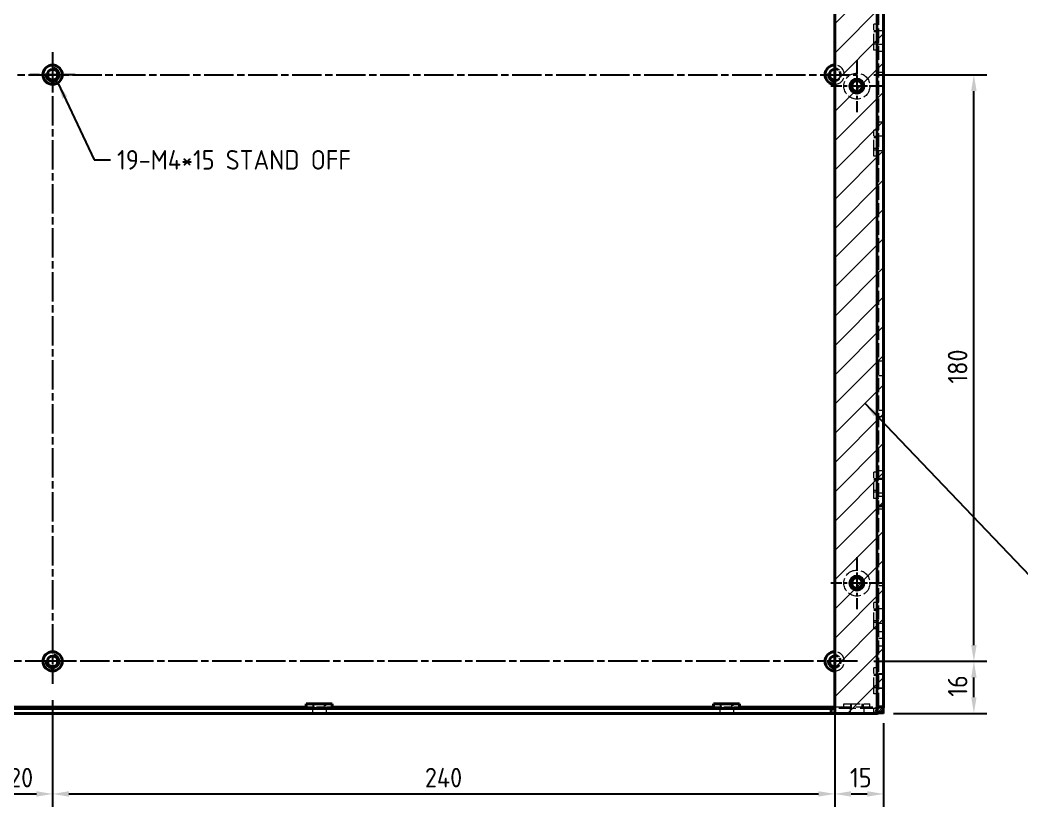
# Model space of a CAD drawing. Header units: millimetres. Extents: x 0 to 1682, y 0 to 1188.
# Drawn here: x 847.1 to 1154.5, y 596.4 to 837.8 of the extents above; entities that cross this region are included whole.
import ezdxf

# ---------------------------------------------------------------- set-up
doc = ezdxf.new("R2010")
doc.units = ezdxf.units.MM
doc.header["$LTSCALE"] = 2
doc.linetypes.add('CHAIN', pattern=[0.3543, 0.2362, -0.0295, 0.0591, -0.0295])
doc.linetypes.add('DASHED', pattern=[0.2067, 0.1654, -0.0413])
for name, color, linetype, lineweight in [('가려진 것(ISO)', 2, 'DASHED', 18), ('가려진 좁은 것(ISO)', 2, 'DASHED', 18), ('가시적인 것(ISO)', 3, 'Continuous', 40), ('가시적인 좁은 것(ISO)', 3, 'Continuous', 35), ('기호(ISO)', 5, 'Continuous', 25), ('스케치 형상(ISO)', 3, 'Continuous', 25), ('중심 표식(ISO)', 1, 'Continuous', 25), ('중심선(ISO)', 1, 'Continuous', 25), ('치수(ISO)', 2, 'Continuous', 25), ('해치(ISO)', 7, 'Continuous', 18)]:
    doc.layers.add(name, color=color, linetype=linetype, lineweight=lineweight)
doc.styles.add('치수 텍스트_PSTEK_POSCO', font='isocp.shx')
doc.dimstyles.new('치수_PSTEK_POSCO', dxfattribs={"dimscale": 2, "dimtxt": 3, "dimasz": 2.5, "dimexe": 2, "dimexo": 2.5, "dimgap": 1, "dimtad": 1, "dimrnd": 1e-08, "dimdsep": 46, "dimtxsty": '치수 텍스트_PSTEK_POSCO', "dimcen": 0.09, "dimdle": 10, "dimclrd": 7, "dimclre": 7, "dimclrt": 2, "dimadec": 1, "dimazin": 2, "dimtfac": 1, "dimtmove": 0, "dimatfit": 3, "dimfxl": 0, "dimtolj": 1, "dimlwd": -1, "dimlwe": -1, "dimarcsym": 0})
doc.dimstyles.new('치수_PSTEK_POSCO$7', dxfattribs={"dimscale": 2, "dimtxt": 3, "dimasz": 2.5, "dimexe": 2, "dimexo": 2.5, "dimgap": 1, "dimtad": 1, "dimrnd": 1e-08, "dimdsep": 46, "dimtxsty": '치수 텍스트_PSTEK_POSCO', "dimcen": 0.09, "dimdle": 10, "dimclrd": 7, "dimclre": 7, "dimclrt": 2, "dimadec": 1, "dimazin": 2, "dimtfac": 1, "dimtmove": 0, "dimatfit": 3, "dimfxl": 0, "dimtolj": 1, "dimlwd": -1, "dimlwe": -1, "dimarcsym": 0})

# ---------------------------------------------------------------- blocks, each defined once
blk = doc.blocks.new('*D26')
at = {"layer": 'Defpoints', "color": 0}
for p in [(837.09, 634.1), (857.09, 634.1), (857.09, 600.36)]:
    blk.add_point(p, dxfattribs=at)
at = {"layer": '치수(ISO)', "color": 7}
for p, q in [((837.09, 629.1), (837.09, 596.36)), ((857.09, 629.1), (857.09, 596.36)), ((842.09, 600.36), (852.09, 600.36))]:
    blk.add_line(p, q, dxfattribs=at)
for points in [[(842.09, 601.2), (842.09, 599.53), (837.09, 600.36)], [(852.09, 601.2), (852.09, 599.53), (857.09, 600.36)]]:
    blk.add_solid(points, dxfattribs=at)
at = {"layer": '치수(ISO)', "color": 2, "insert": (843.73, 605.36), "char_height": 6, "attachment_point": 4, "style": '치수 텍스트_PSTEK_POSCO'}
blk.add_mtext('\\A1;20', dxfattribs=at)
blk = doc.blocks.new('*D27')
at = {"layer": 'Defpoints', "color": 0}
for p in [(857.09, 634.1), (1097.09, 634.1), (1097.09, 600.36)]:
    blk.add_point(p, dxfattribs=at)
at = {"layer": '치수(ISO)', "color": 7}
for p, q in [((857.09, 629.1), (857.09, 596.36)), ((1097.09, 629.1), (1097.09, 596.36)), ((862.09, 600.36), (1092.09, 600.36))]:
    blk.add_line(p, q, dxfattribs=at)
for points in [[(862.09, 601.2), (862.09, 599.53), (857.09, 600.36)], [(1092.09, 601.2), (1092.09, 599.53), (1097.09, 600.36)]]:
    blk.add_solid(points, dxfattribs=at)
at = {"layer": '치수(ISO)', "color": 2, "insert": (971.33, 605.36), "char_height": 6, "attachment_point": 4, "style": '치수 텍스트_PSTEK_POSCO'}
blk.add_mtext('\\A1;240', dxfattribs=at)
blk = doc.blocks.new('*D28')
at = {"layer": 'Defpoints', "color": 0}
for p in [(1097.09, 634.1), (1112.09, 627.05), (1112.09, 600.36)]:
    blk.add_point(p, dxfattribs=at)
at = {"layer": '치수(ISO)', "color": 7}
for p, q in [((1097.09, 629.1), (1097.09, 596.36)), ((1112.09, 622.05), (1112.09, 596.36)), ((1102.09, 600.36), (1107.09, 600.36))]:
    blk.add_line(p, q, dxfattribs=at)
for points in [[(1102.09, 601.2), (1102.09, 599.53), (1097.09, 600.36)], [(1107.09, 601.2), (1107.09, 599.53), (1112.09, 600.36)]]:
    blk.add_solid(points, dxfattribs=at)
at = {"layer": '치수(ISO)', "color": 2, "insert": (1101.78, 605.36), "char_height": 6, "attachment_point": 4, "style": '치수 텍스트_PSTEK_POSCO'}
blk.add_mtext('\\A1;15', dxfattribs=at)
blk = doc.blocks.new('*D29')
at = {"layer": 'Defpoints', "color": 0}
for p in [(1104.04, 821.05), (1139.79, 821.05), (1104.04, 641.05)]:
    blk.add_point(p, dxfattribs=at)
at = {"layer": '치수(ISO)', "color": 7}
for p, q in [((1109.04, 821.05), (1143.79, 821.05)), ((1139.79, 646.05), (1139.79, 816.05)), ((1109.04, 641.05), (1143.79, 641.05))]:
    blk.add_line(p, q, dxfattribs=at)
for points in [[(1138.96, 816.05), (1140.62, 816.05), (1139.79, 821.05)], [(1138.96, 646.05), (1140.62, 646.05), (1139.79, 641.05)]]:
    blk.add_solid(points, dxfattribs=at)
at = {"layer": '치수(ISO)', "color": 2, "insert": (1134.79, 726.27), "char_height": 6, "attachment_point": 4, "rotation": 90, "style": '치수 텍스트_PSTEK_POSCO'}
blk.add_mtext('\\A1;180', dxfattribs=at)
blk = doc.blocks.new('*D30')
at = {"layer": 'Defpoints', "color": 0}
for p in [(1104.04, 641.05), (1139.79, 641.05), (1110.09, 625.05)]:
    blk.add_point(p, dxfattribs=at)
at = {"layer": '치수(ISO)', "color": 7}
for p, q in [((1109.04, 641.05), (1143.79, 641.05)), ((1139.79, 630.05), (1139.79, 636.05)), ((1115.09, 625.05), (1143.79, 625.05))]:
    blk.add_line(p, q, dxfattribs=at)
for points in [[(1138.96, 636.05), (1140.62, 636.05), (1139.79, 641.05)], [(1138.96, 630.05), (1140.62, 630.05), (1139.79, 625.05)]]:
    blk.add_solid(points, dxfattribs=at)
at = {"layer": '치수(ISO)', "color": 2, "insert": (1134.79, 630.18), "char_height": 6, "attachment_point": 4, "rotation": 90, "style": '치수 텍스트_PSTEK_POSCO'}
blk.add_mtext('\\A1;16', dxfattribs=at)

msp = doc.modelspace()

# ---------------------------------------------------------------- hatches: boundary and pattern name
at = {"layer": '해치(ISO)'}
h = msp.add_hatch(dxfattribs=at)
h.set_pattern_fill('ANSI31', color=1, scale=50.8, style=0)
h.set_pattern_definition([(45, (0, 0), (-4.490128, 4.490128), [])])
h.paths.add_polyline_path([(1097.085, 1010.049), (1097.085, 625.049), (1112.085, 625.049), (1112.085, 1010.049)])

# ---------------------------------------------------------------- linework, layer by layer
at = {"layer": '가려진 것(ISO)', "ltscale": 12.980641}
msp.add_line((1110.585, 627.049), (1110.585, 1008.049), dxfattribs=at)
at = {"layer": '가려진 것(ISO)', "ltscale": 15.198803}
for p, q in [((1109.085, 828.549), (1109.085, 836.549)), ((1109.085, 796.049), (1109.085, 804.049)), ((1109.085, 691.049), (1109.085, 699.049)), ((1109.085, 651.049), (1109.085, 659.049)), ((1109.085, 631.049), (1109.085, 639.049)), ((1099.885, 628.049), (1107.885, 628.049))]:
    msp.add_line(p, q, dxfattribs=at)
at = {"layer": '가려진 것(ISO)', "ltscale": 1.428422}
for p, q in [((1110.585, 836.549), (1109.085, 836.549)), ((1110.585, 834.549), (1109.085, 834.549)), ((1110.585, 834.17), (1109.085, 834.17)), ((1110.585, 834.649), (1112.085, 834.649)), ((1110.585, 830.928), (1109.085, 830.928)), ((1109.085, 830.549), (1110.585, 830.549)), ((1110.585, 830.449), (1112.085, 830.449)), ((1110.585, 828.549), (1109.085, 828.549)), ((1110.585, 828.299), (1112.085, 828.299)), ((1110.585, 821.799), (1112.085, 821.799)), ((1110.585, 806.549), (1112.085, 806.549)), ((1110.585, 804.049), (1109.085, 804.049)), ((1110.585, 802.049), (1109.085, 802.049)), ((1110.585, 801.67), (1109.085, 801.67)), ((1110.585, 802.299), (1112.085, 802.299)), ((1110.585, 798.428), (1109.085, 798.428)), ((1109.085, 798.049), (1110.585, 798.049)), ((1110.585, 797.799), (1112.085, 797.799)), ((1110.585, 796.049), (1109.085, 796.049)), ((1110.585, 733.299), (1112.085, 733.299)), ((1110.585, 728.799), (1112.085, 728.799)), ((1112.085, 718.049), (1110.585, 718.049)), ((1110.585, 699.049), (1109.085, 699.049)), ((1110.585, 699.623), (1112.085, 699.623)), ((1110.585, 697.049), (1109.085, 697.049)), ((1110.585, 696.67), (1109.085, 696.67)), ((1110.585, 697.299), (1112.085, 697.299)), ((1112.085, 696.882), (1110.585, 696.882)), ((1110.585, 693.428), (1109.085, 693.428)), ((1109.085, 693.049), (1110.585, 693.049)), ((1110.585, 692.799), (1112.085, 692.799)), ((1110.585, 691.049), (1109.085, 691.049)), ((1110.585, 688.549), (1112.085, 688.549)), ((1112.085, 687.764), (1110.585, 687.764)), ((1110.585, 664.299), (1112.085, 664.299)), ((1110.585, 659.049), (1109.085, 659.049)), ((1110.585, 657.049), (1109.085, 657.049)), ((1110.585, 656.67), (1109.085, 656.67)), ((1110.585, 657.299), (1112.085, 657.299)), ((1110.585, 653.428), (1109.085, 653.428)), ((1109.085, 653.049), (1110.585, 653.049)), ((1110.585, 652.799), (1112.085, 652.799)), ((1110.585, 651.049), (1109.085, 651.049)), ((1112.085, 648.049), (1110.585, 648.049)), ((1110.585, 645.799), (1112.085, 645.799)), ((1110.585, 639.049), (1109.085, 639.049)), ((1110.585, 637.049), (1109.085, 637.049)), ((1110.585, 636.67), (1109.085, 636.67)), ((1110.585, 637.299), (1112.085, 637.299)), ((1110.585, 637.149), (1112.085, 637.149)), ((1110.585, 633.428), (1109.085, 633.428)), ((1109.085, 633.049), (1110.585, 633.049)), ((1110.585, 631.049), (1109.085, 631.049)), ((1110.585, 632.949), (1112.085, 632.949)), ((1110.585, 632.799), (1112.085, 632.799)), ((936.885, 628.049), (936.885, 626.549)), ((937.264, 626.549), (937.264, 628.049)), ((940.506, 626.549), (940.506, 628.049)), ((940.885, 626.549), (940.885, 628.049)), ((1061.885, 628.049), (1061.885, 626.549)), ((1062.264, 626.549), (1062.264, 628.049)), ((1065.506, 626.549), (1065.506, 628.049)), ((1065.885, 626.549), (1065.885, 628.049)), ((1099.885, 626.549), (1099.885, 628.049)), ((1101.885, 628.049), (1101.885, 626.549)), ((1102.264, 626.549), (1102.264, 628.049)), ((1105.506, 626.549), (1105.506, 628.049)), ((1105.885, 626.549), (1105.885, 628.049)), ((1107.885, 626.549), (1107.885, 628.049)), ((936.785, 626.549), (936.785, 625.049)), ((940.985, 626.549), (940.985, 625.049)), ((1061.785, 626.549), (1061.785, 625.049)), ((1065.985, 626.549), (1065.985, 625.049)), ((1101.785, 626.549), (1101.785, 625.049)), ((1105.985, 626.549), (1105.985, 625.049))]:
    msp.add_line(p, q, dxfattribs=at)
at = {"layer": '가려진 것(ISO)', "ltscale": 0.009423}
for p, q in [((1112.085, 830.749), (1112.095, 830.749)), ((1112.085, 829.049), (1112.095, 829.049)), ((1112.085, 827.549), (1112.095, 827.549)), ((1112.085, 826.549), (1112.095, 826.549)), ((1112.085, 825.399), (1112.095, 825.399)), ((1112.085, 824.699), (1112.095, 824.699)), ((1112.085, 823.549), (1112.095, 823.549)), ((1112.085, 822.549), (1112.095, 822.549)), ((1112.085, 821.049), (1112.095, 821.049)), ((1112.085, 819.349), (1112.095, 819.349)), ((1112.085, 669.468), (1112.095, 669.468)), ((1112.085, 668.275), (1112.095, 668.275)), ((1112.085, 666.5), (1112.095, 666.5)), ((1112.085, 666.495), (1112.095, 666.495)), ((1112.085, 665.79), (1112.095, 665.79)), ((1112.085, 665.328), (1112.095, 665.328)), ((1112.085, 663.979), (1112.095, 663.979)), ((1112.085, 663.193), (1112.095, 663.193)), ((1112.085, 661.28), (1112.095, 661.28)), ((1112.085, 660.48), (1112.095, 660.48)), ((1112.085, 658.652), (1112.095, 658.652)), ((1112.085, 657.852), (1112.095, 657.852)), ((1112.085, 655.995), (1112.095, 655.995)), ((1112.085, 655.392), (1112.095, 655.392)), ((1112.085, 654.745), (1112.095, 654.745)), ((1112.085, 651.728), (1112.095, 651.728)), ((1112.085, 650.019), (1112.095, 650.019)), ((1112.085, 649.219), (1112.095, 649.219)), ((1112.085, 648.463), (1112.095, 648.463)), ((1112.085, 648.264), (1112.095, 648.264)), ((1112.085, 648.179), (1112.095, 648.179)), ((1112.085, 648.101), (1112.095, 648.101)), ((1112.085, 647.955), (1112.095, 647.955)), ((1112.085, 647.856), (1112.095, 647.856)), ((1112.085, 647.637), (1112.095, 647.637)), ((1112.085, 647.598), (1112.095, 647.598)), ((1112.085, 647.435), (1112.095, 647.435)), ((1112.085, 647.369), (1112.095, 647.369)), ((1112.085, 647.219), (1112.095, 647.219)), ((1112.085, 646.886), (1112.095, 646.886)), ((1112.085, 646.74), (1112.095, 646.74)), ((1112.085, 646.672), (1112.095, 646.672)), ((1112.085, 646.628), (1112.095, 646.628)), ((1112.085, 646.577), (1112.095, 646.577)), ((1112.085, 646.545), (1112.095, 646.545)), ((1112.085, 646.538), (1112.095, 646.538)), ((1112.085, 646.358), (1112.095, 646.358)), ((1112.085, 646.305), (1112.095, 646.305)), ((1112.085, 646.263), (1112.095, 646.263)), ((1112.085, 645.889), (1112.095, 645.889)), ((1112.085, 645.884), (1112.095, 645.884)), ((1112.085, 644.865), (1112.095, 644.865)), ((1112.085, 644.727), (1112.095, 644.727)), ((1112.085, 644.649), (1112.095, 644.649)), ((1112.085, 643.912), (1112.095, 643.912)), ((1112.085, 643.407), (1112.095, 643.407))]:
    msp.add_line(p, q, dxfattribs=at)
at = {"layer": '가려진 것(ISO)', "ltscale": 15.72327}
msp.add_line((1110.085, 626.549), (1097.085, 626.549), dxfattribs=at)
at = {"layer": '가려진 것(ISO)', "ltscale": 0.166787}
msp.add_line((1109.025, 626.549), (1109.025, 626.374), dxfattribs=at)
at = {"layer": '가려진 것(ISO)', "ltscale": 1.261536}
msp.add_line((1109.025, 626.374), (1109.025, 625.049), dxfattribs=at)
at = {"layer": '가려진 것(ISO)', "ltscale": 12.159042}
for centre in [(1103.885, 817.549), (1103.885, 665.049)]:
    msp.add_circle(centre, 4, dxfattribs=at)
at = {"layer": '가려진 것(ISO)', "ltscale": 11.209118}
for centre in [(1097.085, 821.049), (1097.085, 641.049)]:
    msp.add_arc(centre, 2.95, 270, 90, dxfattribs=at)
at = {"layer": '가려진 것(ISO)', "ltscale": 5.651248}
for centre in [(1097.085, 821.049), (1097.085, 641.049)]:
    msp.add_arc(centre, 2, 270, 80, dxfattribs=at)
at = {"layer": '가려진 것(ISO)', "ltscale": 4.849754}
for centre in [(1097.085, 821.049), (1097.085, 641.049)]:
    msp.add_arc(centre, 1.621, 270, 90, dxfattribs=at)
at = {"layer": '가려진 것(ISO)', "ltscale": 1.253394}
msp.add_open_spline([(1110.085, 627.049), (1109.732, 626.787), (1109.378, 626.549), (1109.025, 626.549)], degree=3, dxfattribs=at)
at = {"layer": '가려진 것(ISO)', "ltscale": 2.644453}
msp.add_open_spline([(1109.025, 625.049), (1109.289, 625.049), (1109.553, 625.554), (1109.817, 626.276), (1109.85, 626.365), (1109.882, 626.456), (1109.915, 626.549)], degree=3, knots=[0, 0, 0, 0, 1.1738524, 1.1738524, 1.1738524, 1.3181161, 1.3181161, 1.3181161, 1.3181161], dxfattribs=at)
at = {"layer": '가려진 것(ISO)', "ltscale": 0.507866}
msp.add_open_spline([(1109.915, 626.549), (1109.972, 626.712), (1110.029, 626.881), (1110.085, 627.049)], degree=3, dxfattribs=at)
at = {"layer": '가려진 좁은 것(ISO)', "ltscale": 1.428422}
for p, q in [((1112.085, 716.049), (1110.585, 716.049)), ((1112.085, 691.634), (1110.585, 691.634)), ((1112.085, 688.893), (1110.585, 688.893)), ((1112.085, 650.049), (1110.585, 650.049))]:
    msp.add_line(p, q, dxfattribs=at)
at = {"layer": '가려진 좁은 것(ISO)', "ltscale": 0.009423}
for p, q in [((1112.085, 669.259), (1112.095, 669.259)), ((1112.085, 669.257), (1112.095, 669.257)), ((1112.085, 669.23), (1112.095, 669.23)), ((1112.085, 668.853), (1112.095, 668.853)), ((1112.085, 668.841), (1112.095, 668.841)), ((1112.085, 668.826), (1112.095, 668.826)), ((1112.085, 667.91), (1112.095, 667.91)), ((1112.085, 666.21), (1112.095, 666.21)), ((1112.085, 666.13), (1112.095, 666.13)), ((1112.085, 665.987), (1112.095, 665.987)), ((1112.085, 665.946), (1112.095, 665.946)), ((1112.085, 665.775), (1112.095, 665.775)), ((1112.085, 665.469), (1112.095, 665.469)), ((1112.085, 661.774), (1112.095, 661.774)), ((1112.085, 659.987), (1112.095, 659.987)), ((1112.085, 659.146), (1112.095, 659.146)), ((1112.085, 657.359), (1112.095, 657.359)), ((1112.085, 656.433), (1112.095, 656.433)), ((1112.085, 656.391), (1112.095, 656.391)), ((1112.085, 655.866), (1112.095, 655.866)), ((1112.085, 655.837), (1112.095, 655.837)), ((1112.085, 655.667), (1112.095, 655.667)), ((1112.085, 655.526), (1112.095, 655.526)), ((1112.085, 655.394), (1112.095, 655.394)), ((1112.085, 655.339), (1112.095, 655.339)), ((1112.085, 654.933), (1112.095, 654.933)), ((1112.085, 653.206), (1112.095, 653.206)), ((1112.085, 652.779), (1112.095, 652.779)), ((1112.085, 652.499), (1112.095, 652.499)), ((1112.085, 652.28), (1112.095, 652.28)), ((1112.085, 652.057), (1112.095, 652.057)), ((1112.085, 651.787), (1112.095, 651.787)), ((1112.085, 650.513), (1112.095, 650.513)), ((1112.085, 648.726), (1112.095, 648.726)), ((1112.085, 648.347), (1112.095, 648.347)), ((1112.085, 647.865), (1112.095, 647.865)), ((1112.085, 647.819), (1112.095, 647.819)), ((1112.085, 647.749), (1112.095, 647.749)), ((1112.085, 647.292), (1112.095, 647.292)), ((1112.085, 647.267), (1112.095, 647.267)), ((1112.085, 647.104), (1112.095, 647.104)), ((1112.085, 647.022), (1112.095, 647.022)), ((1112.085, 646.995), (1112.095, 646.995)), ((1112.085, 646.988), (1112.095, 646.988)), ((1112.085, 646.878), (1112.095, 646.878)), ((1112.085, 646.791), (1112.095, 646.791)), ((1112.085, 646.173), (1112.095, 646.173)), ((1112.085, 646.083), (1112.095, 646.083)), ((1112.085, 645.274), (1112.095, 645.274)), ((1112.085, 645.162), (1112.095, 645.162)), ((1112.085, 644.576), (1112.095, 644.576)), ((1112.085, 644.513), (1112.095, 644.513)), ((1112.085, 644.503), (1112.095, 644.503)), ((1112.085, 644.479), (1112.095, 644.479)), ((1112.085, 644.265), (1112.095, 644.265)), ((1112.085, 644.168), (1112.095, 644.168)), ((1112.085, 644.124), (1112.095, 644.124)), ((1112.085, 644.041), (1112.095, 644.041)), ((1112.085, 644.031), (1112.095, 644.031)), ((1112.085, 643.72), (1112.095, 643.72))]:
    msp.add_line(p, q, dxfattribs=at)
at = {"layer": '가려진 좁은 것(ISO)', "ltscale": 7.618686}
for p, q in [((934.885, 627.049), (942.885, 627.049)), ((1059.885, 627.049), (1067.885, 627.049))]:
    msp.add_line(p, q, dxfattribs=at)
at = {"layer": '가려진 좁은 것(ISO)', "ltscale": 15.72327}
msp.add_line((1097.085, 627.049), (1110.085, 627.049), dxfattribs=at)
at = {"layer": '가시적인 것(ISO)'}
for p, q in [((1097.085, 1010.049), (1097.085, 625.049)), ((1112.085, 1008.049), (1112.085, 627.049)), ((1112.085, 831.049), (1112.095, 831.049)), ((1112.095, 819.049), (1112.095, 831.049)), ((1112.085, 819.049), (1112.095, 819.049)), ((1112.085, 669.558), (1112.095, 669.558)), ((1112.085, 667.552), (1112.095, 667.552)), ((1112.085, 667.195), (1112.095, 667.195)), ((1112.085, 665.267), (1112.095, 665.267)), ((1112.085, 665.078), (1112.095, 665.078)), ((1112.085, 665.01), (1112.095, 665.01)), ((1112.085, 664.249), (1112.095, 664.249)), ((1112.095, 664.249), (1112.095, 665.01)), ((1112.095, 663.597), (1112.095, 664.249)), ((1112.085, 663.597), (1112.095, 663.597)), ((1112.085, 662.943), (1112.095, 662.943)), ((1112.085, 662.163), (1112.095, 662.163)), ((1112.085, 662.036), (1112.095, 662.036)), ((1112.095, 662.943), (1112.095, 663.597)), ((1112.095, 662.163), (1112.095, 662.943)), ((1112.085, 659.724), (1112.095, 659.724)), ((1112.085, 659.408), (1112.095, 659.408)), ((1112.085, 657.096), (1112.095, 657.096)), ((1112.085, 656.751), (1112.095, 656.751)), ((1112.085, 656.668), (1112.095, 656.668)), ((1112.095, 654.68), (1112.095, 656.668)), ((1112.085, 654.68), (1112.095, 654.68)), ((1112.085, 654.619), (1112.095, 654.619)), ((1112.085, 654.551), (1112.095, 654.551)), ((1112.085, 654.045), (1112.095, 654.045)), ((1112.085, 653.522), (1112.095, 653.522)), ((1112.095, 654.551), (1112.095, 654.619)), ((1112.095, 653.522), (1112.095, 654.045)), ((1112.085, 651.206), (1112.095, 651.206)), ((1112.085, 650.775), (1112.095, 650.775)), ((1112.085, 648.719), (1112.095, 648.719)), ((1112.085, 648.607), (1112.095, 648.607)), ((1112.085, 648.184), (1112.095, 648.184)), ((1112.085, 647.977), (1112.095, 647.977)), ((1112.085, 645.813), (1112.095, 645.813)), ((1112.085, 645.804), (1112.095, 645.804)), ((1112.095, 648.184), (1112.095, 648.607)), ((1112.095, 647.977), (1112.095, 648.184)), ((1112.085, 645.483), (1112.095, 645.483)), ((1112.085, 645.405), (1112.095, 645.405)), ((1112.085, 643.343), (1112.095, 643.343)), ((1112.085, 643.329), (1112.095, 643.329)), ((1112.085, 643.256), (1112.095, 643.256)), ((1112.095, 643.256), (1112.095, 643.329)), ((934.885, 628.049), (942.885, 628.049)), ((934.885, 626.549), (934.885, 628.049)), ((942.885, 626.549), (942.885, 628.049)), ((1059.885, 628.049), (1067.885, 628.049)), ((1059.885, 626.549), (1059.885, 628.049)), ((1067.885, 626.549), (1067.885, 628.049)), ((628.146, 626.549), (1096.025, 626.549)), ((628.146, 625.049), (1096.025, 625.049)), ((1097.085, 626.549), (1096.025, 626.549)), ((1096.025, 626.549), (1096.025, 625.049)), ((1096.025, 625.049), (1097.085, 625.049)), ((1110.085, 625.049), (1097.085, 625.049)), ((1110.085, 625.049), (1110.085, 627.049)), ((1110.085, 627.049), (1110.585, 627.049)), ((1110.585, 627.049), (1112.085, 627.049))]:
    msp.add_line(p, q, dxfattribs=at)
for centre, radius in [((857.085, 821.049), 2.95), ((857.085, 821.049), 1.621), ((1103.885, 817.549), 2.15), ((1103.885, 817.549), 1.621), ((1103.885, 665.049), 2.15), ((1103.885, 665.049), 1.621), ((857.085, 641.049), 2.95), ((857.085, 641.049), 1.621)]:
    msp.add_circle(centre, radius, dxfattribs=at)
for centre, radius, start, end in [((1097.085, 821.049), 2.95, 90, 270), ((1097.085, 821.049), 1.621, 90, 270), ((1097.085, 641.049), 2.95, 90, 270), ((1097.085, 641.049), 1.621, 90, 270), ((1110.085, 627.049), 0.5, 270, 0), ((1110.085, 627.049), 2, 270, 0)]:
    msp.add_arc(centre, radius, start, end, dxfattribs=at)
for points in [[(1112.095, 668.807), (1112.095, 668.994), (1112.095, 669.369), (1112.095, 669.558)], [(1112.095, 667.934), (1112.095, 668.102), (1112.095, 668.559), (1112.095, 668.807)], [(1112.095, 667.552), (1112.095, 667.634), (1112.095, 667.757), (1112.095, 667.934)], [(1112.095, 666.077), (1112.095, 666.66), (1112.095, 666.981), (1112.095, 667.195)], [(1112.095, 665.267), (1112.095, 665.372), (1112.095, 665.839), (1112.095, 666.077)], [(1112.095, 661.776), (1112.095, 661.912), (1112.095, 661.987), (1112.095, 662.036)], [(1112.095, 660.881), (1112.095, 661.205), (1112.095, 661.638), (1112.095, 661.776)], [(1112.095, 659.989), (1112.095, 660.13), (1112.095, 660.575), (1112.095, 660.881)], [(1112.095, 659.724), (1112.095, 659.774), (1112.095, 659.848), (1112.095, 659.989)], [(1112.095, 659.148), (1112.095, 659.284), (1112.095, 659.359), (1112.095, 659.408)], [(1112.095, 658.253), (1112.095, 658.577), (1112.095, 659.01), (1112.095, 659.148)], [(1112.095, 657.361), (1112.095, 657.502), (1112.095, 657.947), (1112.095, 658.253)], [(1112.095, 657.096), (1112.095, 657.146), (1112.095, 657.22), (1112.095, 657.361)], [(1112.095, 656.668), (1112.095, 656.718), (1112.095, 656.751)], [(1112.095, 654.619), (1112.095, 654.648), (1112.095, 654.68)], [(1112.095, 653.464), (1112.095, 653.498), (1112.095, 653.518), (1112.095, 653.522)], [(1112.095, 653.194), (1112.095, 653.301), (1112.095, 653.433), (1112.095, 653.464)], [(1112.095, 652.973), (1112.095, 653.027), (1112.095, 653.136), (1112.095, 653.194)], [(1112.095, 652.757), (1112.095, 652.81), (1112.095, 652.922), (1112.095, 652.973)], [(1112.095, 652.477), (1112.095, 652.562), (1112.095, 652.708), (1112.095, 652.757)], [(1112.095, 652.044), (1112.095, 652.178), (1112.095, 652.387), (1112.095, 652.477)], [(1112.095, 651.206), (1112.095, 651.378), (1112.095, 651.636), (1112.095, 652.044)], [(1112.095, 650.515), (1112.095, 650.651), (1112.095, 650.726), (1112.095, 650.775)], [(1112.095, 649.621), (1112.095, 649.944), (1112.095, 650.377), (1112.095, 650.515)], [(1112.095, 648.728), (1112.095, 648.869), (1112.095, 649.314), (1112.095, 649.621)], [(1112.095, 648.719), (1112.095, 648.723), (1112.095, 648.728)], [(1112.095, 648.607), (1112.095, 648.674), (1112.095, 648.719)], [(1112.095, 647.265), (1112.095, 647.459), (1112.095, 647.817), (1112.095, 647.977)], [(1112.095, 645.813), (1112.095, 646.123), (1112.095, 646.587), (1112.095, 647.265)], [(1112.095, 645.804), (1112.095, 645.808), (1112.095, 645.813)], [(1112.095, 645.099), (1112.095, 645.252), (1112.095, 645.344), (1112.095, 645.405)], [(1112.095, 644.299), (1112.095, 644.566), (1112.095, 644.96), (1112.095, 645.099)], [(1112.095, 643.343), (1112.095, 643.499), (1112.095, 644.024), (1112.095, 644.299)], [(1112.095, 643.329), (1112.095, 643.336), (1112.095, 643.343)]]:
    msp.add_open_spline(points, degree=2, dxfattribs=at)
for points, knots in [([(1112.095, 665.078), (1112.095, 665.133), (1112.095, 665.217), (1112.095, 665.267)], [0, 0, 0, 1, 1.3771926, 1.3771926, 1.3771926]), ([(1112.095, 645.405), (1112.095, 645.414), (1112.095, 645.455), (1112.095, 645.483)], [0.8524896, 0.8524896, 0.8524896, 1, 2, 2, 2])]:
    msp.add_open_spline(points, degree=2, knots=knots, dxfattribs=at)
at = {"layer": '가시적인 좁은 것(ISO)'}
for p, q in [((1110.085, 627.049), (1110.085, 1008.049)), ((1112.085, 668.807), (1112.095, 668.807)), ((1112.085, 667.934), (1112.095, 667.934)), ((1112.085, 666.077), (1112.095, 666.077)), ((1112.085, 661.776), (1112.095, 661.776)), ((1112.085, 660.881), (1112.095, 660.881)), ((1112.085, 659.989), (1112.095, 659.989)), ((1112.085, 659.148), (1112.095, 659.148)), ((1112.085, 658.253), (1112.095, 658.253)), ((1112.085, 657.361), (1112.095, 657.361)), ((1112.085, 653.464), (1112.095, 653.464)), ((1112.085, 653.194), (1112.095, 653.194)), ((1112.085, 652.973), (1112.095, 652.973)), ((1112.085, 652.757), (1112.095, 652.757)), ((1112.085, 652.477), (1112.095, 652.477)), ((1112.085, 652.044), (1112.095, 652.044)), ((1112.085, 650.515), (1112.095, 650.515)), ((1112.085, 649.621), (1112.095, 649.621)), ((1112.085, 648.728), (1112.095, 648.728)), ((1112.085, 647.265), (1112.095, 647.265)), ((1112.085, 645.099), (1112.095, 645.099)), ((1112.085, 644.299), (1112.095, 644.299)), ((789.285, 627.049), (934.885, 627.049)), ((942.885, 627.049), (1059.885, 627.049)), ((1067.885, 627.049), (1097.085, 627.049))]:
    msp.add_line(p, q, dxfattribs=at)
for centre, start, end in [((857.085, 821.049), 170, 80), ((1097.085, 821.049), 170, 270), ((1103.885, 817.549), 100, 10), ((1103.885, 665.049), 100, 10), ((857.085, 641.049), 170, 80), ((1097.085, 641.049), 170, 270)]:
    msp.add_arc(centre, 2, start, end, dxfattribs=at)
at = {"layer": '스케치 형상(ISO)'}
for p, q in [((1097.085, 625.049), (1097.085, 1010.049)), ((1112.085, 1010.049), (1112.085, 625.049)), ((1112.085, 625.049), (1097.085, 625.049))]:
    msp.add_line(p, q, dxfattribs=at)
at = {"layer": '중심 표식(ISO)', "linetype": 'CHAIN', "ltscale": 7.722792}
for p, q in [((1097.085, 827.999), (1097.085, 814.099)), ((864.035, 821.049), (850.135, 821.049)), ((1097.085, 634.099), (1097.085, 647.999)), ((864.035, 641.049), (850.135, 641.049))]:
    msp.add_line(p, q, dxfattribs=at)
at = {"layer": '중심 표식(ISO)', "linetype": 'CHAIN', "ltscale": 8.88956}
for p, q in [((1103.885, 825.549), (1103.885, 809.549)), ((1111.885, 817.549), (1095.885, 817.549)), ((1103.885, 673.049), (1103.885, 657.049)), ((1111.885, 665.049), (1095.885, 665.049))]:
    msp.add_line(p, q, dxfattribs=at)
at = {"layer": '중심선(ISO)', "linetype": 'CHAIN', "ltscale": 19.051651}
for p, q in [((857.085, 827.999), (857.085, 634.099)), ((620.135, 821.049), (1104.035, 821.049)), ((1104.035, 641.049), (830.135, 641.049))]:
    msp.add_line(p, q, dxfattribs=at)

# ---------------------------------------------------------------- texts
at = {"layer": '기호(ISO)', "color": 2, "insert": (876.854, 794.918), "char_height": 6, "width": 84.02861, "attachment_point": 4, "style": '치수 텍스트_PSTEK_POSCO'}
msp.add_mtext('{\\fISOCP|b0|i0;\\H6.0000;19-M4*15 STAND OFF}', dxfattribs=at)

# ---------------------------------------------------------------- dimensions: what is measured, and where the dimension line sits
at = {"layer": '치수(ISO)', "color": 7}
for base, p1, p2, angle, picture, middle in [((1139.792, 821.049), (1104.035, 641.049), (1104.035, 821.049), 90, '*D29', (1139.792, 731.069)), ((1139.792, 641.049), (1110.085, 625.049), (1104.035, 641.049), 90, '*D30', (1139.792, 633.029)), ((857.085, 600.362), (837.085, 634.099), (857.085, 634.099), 180, '*D26', (847.105, 600.362)), ((1097.085, 600.362), (857.085, 634.099), (1097.085, 634.099), 180, '*D27', (977.105, 600.362)), ((1112.085, 600.362), (1097.085, 634.099), (1112.085, 627.049), 180, '*D28', (1104.605, 600.362))]:
    dim = msp.add_linear_dim(base=base, p1=p1, p2=p2, angle=angle, dimstyle='치수_PSTEK_POSCO', override={"dimdec": 2, "dimtp": 0, "dimtm": 0, "dimtdec": 2, "dimtofl": 0, "dimatfit": 1}, dxfattribs=at)
    dim.commit()
    dim.dimension.update_dxf_attribs({"geometry": picture, "text_midpoint": middle, "dimtype": 160})

# ---------------------------------------------------------------- leaders
at = {"layer": '기호(ISO)', "color": 7, "annotation_type": 0, "has_hookline": 1, "hookline_direction": 0}
for points, text_width in [([(858.684, 818.57), (869.854, 794.918), (874.854, 794.918)], 82.056), ([(1106.203, 720.392), (1159.155, 665.03), (1164.155, 665.03)], 101.321)]:
    msp.add_leader(points, dimstyle='치수_PSTEK_POSCO$7', override={"dimtad": 0}, dxfattribs=dict(at, text_width=text_width))

doc.saveas('drawing.dxf')
